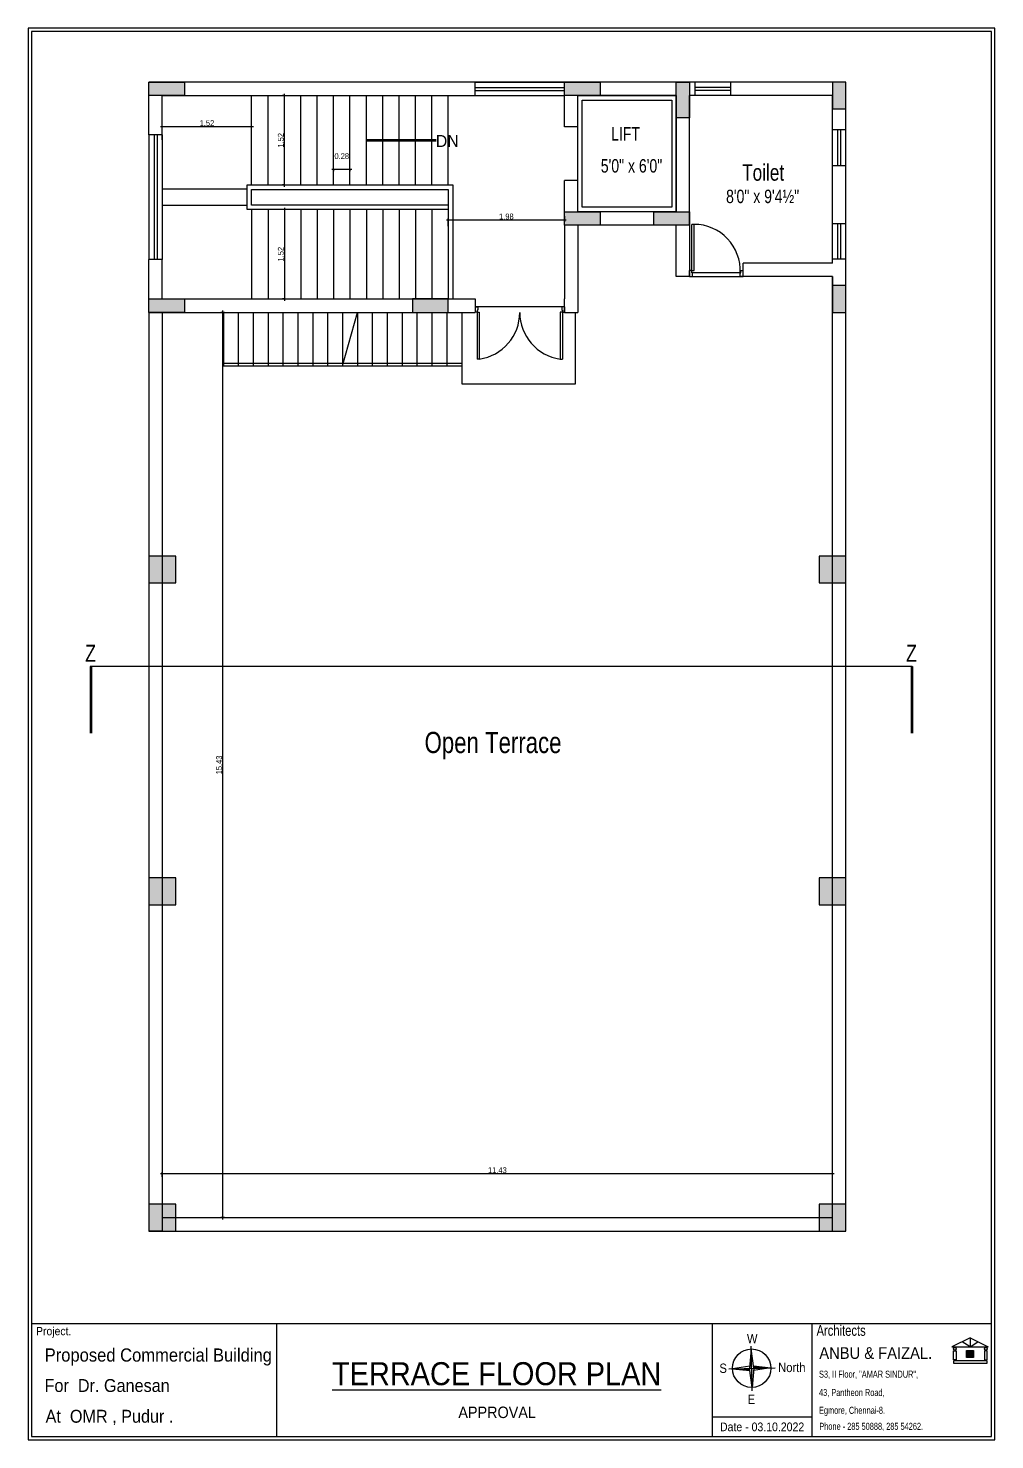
# Model space of a CAD drawing. Header units: metres. Extents: x 13627 to 13863, y 9458 to 9526.
# Drawn here: x 13683.75 to 13700.23, y 9470.88 to 9494.94 of the extents above; entities that cross this region are included whole.
import ezdxf

# ---------------------------------------------------------------- set-up
doc = ezdxf.new("R2010")
doc.units = ezdxf.units.M
doc.header["$LTSCALE"] = 150
doc.header["$PDMODE"] = 35
doc.linetypes.add('DASHDOT2', pattern=[0.5, 0.25, -0.125, 0, -0.125])
doc.linetypes.add('HIDDEN', pattern=[0.375, 0.25, -0.125])
doc.layers.get('0').update_dxf_attribs({"linetype": 'CONTINUOUS'})
doc.layers.get('DEFPOINTS').update_dxf_attribs({"color": 1, "linetype": 'CONTINUOUS'})
for name, color, linetype in [('#path', 8, 'CONTINUOUS'), ('Coloumn', 6, 'CONTINUOUS'), ('DIM', 7, 'CONTINUOUS'), ('DOOR', 1, 'CONTINUOUS'), ('STAIR', 1, 'CONTINUOUS'), ('TEXT', 7, 'CONTINUOUS'), ('title', 10, 'CONTINUOUS'), ('Title box', 7, 'CONTINUOUS'), ('WALL', 7, 'CONTINUOUS'), ('WIN', 11, 'CONTINUOUS')]:
    doc.layers.add(name, color=color, linetype=linetype)
doc.layers.add('AR_WALL', color=7, linetype='CONTINUOUS', lineweight=40)
doc.styles.add('23', font='sanss___.ttf', dxfattribs={"width": 0.95})
doc.styles.add('Arial', font='arial.ttf', dxfattribs={"width": 0.8})
doc.styles.add('ROMANC', font='sanss___.ttf', dxfattribs={"width": 0.95})
doc.styles.add('ROMANS', font='sanss___.ttf', dxfattribs={"width": 0.95})
doc.styles.add('ROMANT', font='sanss___.ttf', dxfattribs={"width": 0.95})
doc.styles.add('ROMANTICITALIC', font='romi____.pfb')
doc.styles.add('SAN', font='sanss___.ttf', dxfattribs={"width": 0.75})
doc.styles.add('style3', font='arial.ttf', dxfattribs={"width": 0.9})
doc.dimstyles.new('Copy of vi', dxfattribs={"dimscale": 0, "dimtxt": 12, "dimasz": 1, "dimexe": 0.1875, "dimexo": 0.0625, "dimgap": 1, "dimtad": 1, "dimdec": 1, "dimrnd": 0.5, "dimzin": 3, "dimdsep": 46, "dimlunit": 4, "dimtxsty": 'ROMANS', "dimblk1": 'ARR', "dimblk2": 'ARR', "dimsah": 1, "dimcen": 0.0625, "dimdle": 5.5, "dimse1": 1, "dimse2": 1, "dimclrd": 11, "dimclre": 9, "dimclrt": 2, "dimadec": 0, "dimazin": 0, "dimtfac": 0.6, "dimtdec": 1, "dimtmove": 2, "dimatfit": 3, "dimldrblk": 'A', "dimfxl": 0, "dimtolj": 1, "dimtzin": 2, "dimarcsym": 0})
doc.dimstyles.get("Standard").update_dxf_attribs({"dimtxt": 0.1, "dimasz": 0.1, "dimexe": 0.03, "dimexo": 0.01, "dimgap": 0.01, "dimtad": 1, "dimzin": 3, "dimdsep": 46, "dimtxsty": 'Arial', "dimblk": 'ARCHTICK', "dimcen": 0.0625, "dimdle": 0.03, "dimclrd": 256, "dimclre": 9, "dimclrt": 256, "dimadec": 0, "dimazin": 0, "dimtfac": 0.6, "dimtofl": 0, "dimtmove": 1, "dimatfit": 3, "dimldrblk": 'OPEN90', "dimfxl": 0, "dimtolj": 1, "dimtzin": 0, "dimlwd": -1, "dimlwe": -1, "dimarcsym": 0})

# ---------------------------------------------------------------- blocks, each defined once
blk = doc.blocks.new('A')
at = {"layer": 'DIM', "color": 9, "linetype": 'ByBlock'}
for p, q in [((-0.13, 0), (0.13, 0)), ((-0.08, -0.08), (0.08, 0.08)), ((0, 0.13), (0, -0.13))]:
    blk.add_line(p, q, dxfattribs=at)
blk = doc.blocks.new('ARROW')
at = {"layer": 'WALL'}
blk.add_blockref('A', (0, 0), dxfattribs=at)
blk = doc.blocks.new('ARR')
at = {"layer": 'DIM'}
blk.add_blockref('ARROW', (0, 0), dxfattribs=at)
blk = doc.blocks.new('_ArchTick')
at = {"color": 0, "linetype": 'ByBlock', "const_width": 0.00381}
blk.add_lwpolyline([(-0.0127, -0.0127), (0.0127, 0.0127)], dxfattribs=at)
blk = doc.blocks.new('*D56')
at = {"layer": 'DEFPOINTS', "color": 0}
for p in [(13686.031, 9493.264), (13686.031, 9493.033), (13687.555, 9493.033)]:
    blk.add_point(p, dxfattribs=at)
at = {"layer": 'DIM'}
blk.add_line((13687.585, 9493.264), (13686.001, 9493.264), dxfattribs=at)
at = {"layer": 'DIM', "color": 9}
for p, q in [((13686.031, 9493.043), (13686.031, 9493.294)), ((13687.555, 9493.043), (13687.555, 9493.294))]:
    blk.add_line(p, q, dxfattribs=at)
at = {"layer": 'DIM', "rotation": 180}
blk.add_blockref('_ArchTick', (13686.031, 9493.264), dxfattribs=at)
at = {"layer": 'DIM'}
blk.add_blockref('_ArchTick', (13687.555, 9493.264), dxfattribs=at)
at = {"layer": 'DIM', "insert": (13686.793, 9493.325), "char_height": 0.1, "attachment_point": 5, "style": 'Arial'}
blk.add_mtext('\\A1;1.52', dxfattribs=at)
blk = doc.blocks.new('_Open90')
at = {"layer": 'AR_WALL', "color": 0, "lineweight": -2}
for p, q in [((0, 0), (-0.0254, 0)), ((-0.0127, 0.0127), (0, 0)), ((0, 0), (-0.0127, -0.0127))]:
    blk.add_line(p, q, dxfattribs=at)
blk = doc.blocks.new('*D57')
at = {"layer": 'DEFPOINTS', "color": 0}
for p in [(13688.114, 9493.795), (13688.114, 9493.795), (13688.114, 9492.271)]:
    blk.add_point(p, dxfattribs=at)
at = {"layer": 'DIM'}
blk.add_line((13688.114, 9492.241), (13688.114, 9493.825), dxfattribs=at)
at = {"layer": 'DIM', "color": 9}
for p, q in [((13688.104, 9493.795), (13688.084, 9493.795)), ((13688.104, 9492.271), (13688.084, 9492.271))]:
    blk.add_line(p, q, dxfattribs=at)
at = {"layer": 'DIM'}
for p, rotation in [((13688.114, 9493.795), 90), ((13688.114, 9492.271), 270)]:
    blk.add_blockref('_ArchTick', p, dxfattribs=dict(at, rotation=rotation))
at = {"layer": 'DIM', "insert": (13688.053, 9493.033), "char_height": 0.1, "attachment_point": 5, "rotation": 90, "style": 'Arial'}
blk.add_mtext('\\A1;1.52', dxfattribs=at)
blk = doc.blocks.new('A$C1378589D')
at = {"layer": 'DOOR', "color": 40}
for p, q in [((0.035, 0.094), (0.035, 0.892)), ((0.071, 0.892), (0.035, 0.892)), ((0.071, 0.094), (0.071, 0.892)), ((1.453, 0.094), (1.453, 0.892)), ((1.453, 0.892), (1.489, 0.892)), ((1.489, 0.094), (1.489, 0.892)), ((0.035, 0.094), (0.071, 0.094)), ((1.489, 0.094), (1.453, 0.094))]:
    blk.add_line(p, q, dxfattribs=at)
at = {"layer": 'DOOR', "color": 230}
for p, q in [((0.035, 0.094), (0, 0.094)), ((0, 0), (0, 0.094)), ((0, 0), (0.047, 0)), ((0.035, 0.059), (0.035, 0.094)), ((0.047, 0.059), (0.035, 0.059)), ((0.047, 0), (0.047, 0.059)), ((1.477, 0.059), (1.489, 0.059)), ((1.477, 0), (1.477, 0.059)), ((1.524, 0), (1.477, 0)), ((1.489, 0.094), (1.524, 0.094)), ((1.489, 0.059), (1.489, 0.094)), ((1.524, 0), (1.524, 0.094))]:
    blk.add_line(p, q, dxfattribs=at)
at = {"layer": 'DOOR', "color": 145}
for centre, start, end in [((-0.04, 0.097), 359.8144, 82.0332), ((1.564, 0.097), 97.9668, 180.1856)]:
    blk.add_arc(centre, 0.802, start, end, dxfattribs=at)
blk = doc.blocks.new('*D58')
at = {"layer": 'DEFPOINTS', "color": 0}
for p in [(13688.114, 9491.852), (13688.114, 9490.329), (13688.114, 9490.329)]:
    blk.add_point(p, dxfattribs=at)
at = {"layer": 'DIM', "color": 9}
for p, q in [((13688.104, 9491.852), (13688.084, 9491.852)), ((13688.104, 9490.329), (13688.084, 9490.329))]:
    blk.add_line(p, q, dxfattribs=at)
at = {"layer": 'DIM'}
blk.add_line((13688.114, 9491.882), (13688.114, 9490.299), dxfattribs=at)
for p, rotation in [((13688.114, 9491.852), 90), ((13688.114, 9490.329), 270)]:
    blk.add_blockref('_ArchTick', p, dxfattribs=dict(at, rotation=rotation))
at = {"layer": 'DIM', "insert": (13688.053, 9491.091), "char_height": 0.1, "attachment_point": 5, "rotation": 90, "style": 'Arial'}
blk.add_mtext('\\A1;1.52', dxfattribs=at)
blk = doc.blocks.new('*D59')
at = {"layer": 'DEFPOINTS', "color": 0}
for p in [(13686.031, 9475.417), (13686.031, 9475.355), (13697.461, 9475.355)]:
    blk.add_point(p, dxfattribs=at)
at = {"layer": 'DIM'}
blk.add_line((13697.491, 9475.417), (13686.001, 9475.417), dxfattribs=at)
at = {"layer": 'DIM', "color": 9}
for p, q in [((13686.031, 9475.365), (13686.031, 9475.447)), ((13697.461, 9475.365), (13697.461, 9475.447))]:
    blk.add_line(p, q, dxfattribs=at)
at = {"layer": 'DIM', "rotation": 180}
blk.add_blockref('_ArchTick', (13686.031, 9475.417), dxfattribs=at)
at = {"layer": 'DIM'}
blk.add_blockref('_ArchTick', (13697.461, 9475.417), dxfattribs=at)
at = {"layer": 'DIM', "insert": (13691.746, 9475.478), "char_height": 0.1, "attachment_point": 5, "style": 'Arial'}
blk.add_mtext('\\A1;11.43', dxfattribs=at)
blk = doc.blocks.new('*D60')
at = {"layer": 'DEFPOINTS', "color": 0}
for p in [(13687.062, 9490.1), (13687.104, 9490.1), (13687.104, 9474.669)]:
    blk.add_point(p, dxfattribs=at)
at = {"layer": 'DIM', "color": 9}
for p, q in [((13687.094, 9490.1), (13687.032, 9490.1)), ((13687.094, 9474.669), (13687.032, 9474.669))]:
    blk.add_line(p, q, dxfattribs=at)
at = {"layer": 'DIM'}
blk.add_line((13687.062, 9474.639), (13687.062, 9490.13), dxfattribs=at)
for p, rotation in [((13687.062, 9490.1), 90), ((13687.062, 9474.669), 270)]:
    blk.add_blockref('_ArchTick', p, dxfattribs=dict(at, rotation=rotation))
at = {"layer": 'DIM', "insert": (13687.001, 9482.385), "char_height": 0.1, "attachment_point": 5, "rotation": 90, "style": 'Arial'}
blk.add_mtext('\\A1;15.43', dxfattribs=at)
blk = doc.blocks.new('*D61')
at = {"layer": 'DEFPOINTS', "color": 0}
for p in [(13690.908, 9491.672), (13692.889, 9491.752), (13690.908, 9491.559)]:
    blk.add_point(p, dxfattribs=at)
at = {"layer": 'DIM'}
blk.add_line((13692.919, 9491.672), (13690.878, 9491.672), dxfattribs=at)
at = {"layer": 'DIM', "color": 9}
for p, q in [((13690.908, 9491.569), (13690.908, 9491.702)), ((13692.889, 9491.742), (13692.889, 9491.642))]:
    blk.add_line(p, q, dxfattribs=at)
at = {"layer": 'DIM', "rotation": 180}
blk.add_blockref('_ArchTick', (13690.908, 9491.672), dxfattribs=at)
at = {"layer": 'DIM'}
blk.add_blockref('_ArchTick', (13692.889, 9491.672), dxfattribs=at)
at = {"layer": 'DIM', "insert": (13691.899, 9491.733), "char_height": 0.1, "attachment_point": 5, "style": 'Arial'}
blk.add_mtext('\\A1;1.98', dxfattribs=at)
blk = doc.blocks.new('*D55')
at = {"layer": 'DEFPOINTS', "color": 0}
for p in [(13688.952, 9492.548), (13688.952, 9492.536), (13689.232, 9492.548)]:
    blk.add_point(p, dxfattribs=at)
at = {"layer": 'DIM'}
blk.add_line((13689.262, 9492.536), (13688.922, 9492.536), dxfattribs=at)
at = {"layer": 'DIM', "color": 9}
for p, q in [((13688.952, 9492.538), (13688.952, 9492.506)), ((13689.232, 9492.538), (13689.232, 9492.506))]:
    blk.add_line(p, q, dxfattribs=at)
at = {"layer": 'DIM', "rotation": 180}
blk.add_blockref('_ArchTick', (13688.952, 9492.536), dxfattribs=at)
at = {"layer": 'DIM'}
blk.add_blockref('_ArchTick', (13689.232, 9492.536), dxfattribs=at)
at = {"layer": 'DIM', "insert": (13689.092, 9492.762), "char_height": 0.1, "attachment_point": 5, "style": 'Arial'}
blk.add_mtext('\\A1;0.28', dxfattribs=at)
blk = doc.blocks.new('D1')
at = {"color": 40}
for p, q in [((0.038, 0.102), (0.038, 0.89)), ((0.076, 0.89), (0.038, 0.89)), ((0.076, 0.102), (0.076, 0.89)), ((0.038, 0.102), (0.076, 0.102))]:
    blk.add_line(p, q, dxfattribs=at)
at = {"color": 230}
for p, q in [((0, 0), (0, 0.102)), ((0.038, 0.102), (0, 0.102)), ((0, 0), (0.051, 0)), ((0.038, 0.064), (0.038, 0.102)), ((0.051, 0.064), (0.038, 0.064)), ((0.051, 0), (0.051, 0.064)), ((0.864, 0.064), (0.876, 0.064)), ((0.864, 0), (0.864, 0.064)), ((0.914, 0), (0.864, 0)), ((0.876, 0.064), (0.876, 0.102)), ((0.876, 0.102), (0.914, 0.102)), ((0.914, 0), (0.914, 0.102))]:
    blk.add_line(p, q, dxfattribs=at)
at = {"color": 145}
blk.add_arc((0.076, 0.102), 0.788, 357.2298, 90, dxfattribs=at)

msp = doc.modelspace()

# ---------------------------------------------------------------- hatches: boundary and pattern name
at = {"layer": 'Coloumn'}
for points in [[(13686.4124, 9494.024), (13686.4124, 9493.7954), (13685.8028, 9493.7954), (13685.8028, 9494.024)], [(13693.499, 9494.024), (13693.499, 9493.7954), (13692.8894, 9493.7954), (13692.8894, 9494.024)], [(13695.023, 9493.4144), (13694.7944, 9493.4144), (13694.7944, 9494.024), (13695.023, 9494.024)], [(13697.4614, 9493.5668), (13697.69, 9493.5668), (13697.69, 9494.024), (13697.4614, 9494.024)], [(13693.499, 9491.8142), (13693.499, 9491.5856), (13692.8894, 9491.5856), (13692.8894, 9491.8142)], [(13695.023, 9491.8142), (13695.023, 9491.5856), (13694.4134, 9491.5856), (13694.4134, 9491.8142)], [(13697.4614, 9490.1003), (13697.69, 9490.1003), (13697.69, 9490.5575), (13697.4614, 9490.5575)], [(13686.4124, 9490.3289), (13686.4124, 9490.1003), (13685.8028, 9490.1003), (13685.8028, 9490.3289)], [(13690.9082, 9490.1003), (13690.9082, 9490.3289), (13690.2986, 9490.3289), (13690.2986, 9490.1003)], [(13685.8028, 9485.4896), (13686.26, 9485.4896), (13686.26, 9485.9468), (13685.8028, 9485.9468)], [(13697.2328, 9485.4896), (13697.69, 9485.4896), (13697.69, 9485.9468), (13697.2328, 9485.9468)], [(13685.8028, 9480.0032), (13686.26, 9480.0032), (13686.26, 9480.4604), (13685.8028, 9480.4604)], [(13697.2328, 9480.0032), (13697.69, 9480.0032), (13697.69, 9480.4604), (13697.2328, 9480.4604)], [(13685.8028, 9474.4406), (13686.26, 9474.4406), (13686.26, 9474.8978), (13685.8028, 9474.8978)], [(13697.2328, 9474.4406), (13697.69, 9474.4406), (13697.69, 9474.8978), (13697.2328, 9474.8978)]]:
    msp.add_hatch(color=256, dxfattribs=at).paths.add_polyline_path(points)

# ---------------------------------------------------------------- linework, layer by layer
at = {"layer": '#path', "ltscale": 0.5}
msp.add_lwpolyline([(13700.2279, 9470.8829), (13700.2279, 9494.9429), (13683.7453, 9494.9429), (13683.7453, 9470.8829)], close=True, dxfattribs=at)
at = {"layer": 'Coloumn'}
for p, q in [((13686.0314, 9474.4406), (13685.8028, 9474.4406)), ((13697.4614, 9474.4406), (13697.69, 9474.4406))]:
    msp.add_line(p, q, dxfattribs=at)
at = {"layer": 'Coloumn', "color": 6}
for points in [[(13686.4124, 9494.024), (13686.4124, 9493.7954), (13685.8028, 9493.7954), (13685.8028, 9494.024)], [(13693.499, 9494.024), (13693.499, 9493.7954), (13692.8894, 9493.7954), (13692.8894, 9494.024)], [(13695.023, 9493.4144), (13694.7944, 9493.4144), (13694.7944, 9494.024), (13695.023, 9494.024)], [(13697.4614, 9493.5668), (13697.69, 9493.5668), (13697.69, 9494.024), (13697.4614, 9494.024)], [(13693.499, 9491.8142), (13693.499, 9491.5856), (13692.8894, 9491.5856), (13692.8894, 9491.8142)], [(13695.023, 9491.8142), (13695.023, 9491.5856), (13694.4134, 9491.5856), (13694.4134, 9491.8142)], [(13697.4614, 9490.1003), (13697.69, 9490.1003), (13697.69, 9490.5575), (13697.4614, 9490.5575)], [(13686.4124, 9490.3289), (13686.4124, 9490.1003), (13685.8028, 9490.1003), (13685.8028, 9490.3289)], [(13690.9082, 9490.1003), (13690.9082, 9490.3289), (13690.2986, 9490.3289), (13690.2986, 9490.1003)], [(13685.8028, 9485.4896), (13686.26, 9485.4896), (13686.26, 9485.9468), (13685.8028, 9485.9468)], [(13697.2328, 9485.4896), (13697.69, 9485.4896), (13697.69, 9485.9468), (13697.2328, 9485.9468)], [(13685.8028, 9480.0032), (13686.26, 9480.0032), (13686.26, 9480.4604), (13685.8028, 9480.4604)], [(13697.2328, 9480.0032), (13697.69, 9480.0032), (13697.69, 9480.4604), (13697.2328, 9480.4604)], [(13685.8028, 9474.4406), (13686.26, 9474.4406), (13686.26, 9474.8978), (13685.8028, 9474.8978)], [(13697.2328, 9474.4406), (13697.69, 9474.4406), (13697.69, 9474.8978), (13697.2328, 9474.8978)]]:
    msp.add_lwpolyline(points, close=True, dxfattribs=at)
at = {"layer": 'STAIR', "linetype": 'HIDDEN', "ltscale": 15}
msp.add_line((13692.8894, 9490.1946), (13691.3654, 9490.1947), dxfattribs=at)
at = {"layer": 'TEXT', "color": 12}
for p, q in [((13683.7988, 9472.8622), (13700.1743, 9472.8622)), ((13687.978, 9472.8622), (13687.978, 9470.9365)), ((13695.4114, 9470.9365), (13695.4114, 9472.8611)), ((13697.1081, 9472.8611), (13697.1081, 9470.9365)), ((13699.806, 9472.6207), (13699.4957, 9472.465)), ((13699.4957, 9472.465), (13700.1163, 9472.465)), ((13699.806, 9472.465), (13699.674, 9472.5545)), ((13699.806, 9472.6207), (13700.1163, 9472.465)), ((13699.806, 9472.6207), (13699.806, 9472.465)), ((13699.806, 9472.465), (13699.9379, 9472.5545)), ((13699.8008, 9472.3517), (13699.7557, 9472.3517)), ((13699.8008, 9472.3413), (13699.7557, 9472.3413)), ((13699.8008, 9472.3968), (13699.8008, 9472.3517)), ((13699.8008, 9472.2962), (13699.8008, 9472.3413)), ((13699.8108, 9472.3968), (13699.8108, 9472.3517)), ((13699.8108, 9472.3517), (13699.8559, 9472.3517)), ((13699.8108, 9472.3413), (13699.8559, 9472.3413)), ((13699.8108, 9472.2962), (13699.8108, 9472.3413)), ((13695.4114, 9471.275), (13697.1081, 9471.275))]:
    msp.add_line(p, q, dxfattribs=at)
for points in [[(13699.5247, 9472.2442), (13699.5247, 9472.3999), (13699.568, 9472.3999), (13699.568, 9472.2442)], [(13699.5255, 9472.1877), (13700.0963, 9472.1877), (13700.0963, 9472.2309), (13699.5255, 9472.2309)], [(13699.7456, 9472.2858), (13699.7456, 9472.4064), (13699.8663, 9472.4064), (13699.8663, 9472.2858)], [(13700.0971, 9472.2442), (13700.0971, 9472.3999), (13700.0539, 9472.3999), (13700.0539, 9472.2442)]]:
    msp.add_lwpolyline(points, close=True, dxfattribs=at)
for points in [[(13699.7557, 9472.3517), (13699.7557, 9472.3968), (13699.8008, 9472.3968)], [(13699.7557, 9472.3413), (13699.7557, 9472.2962), (13699.8008, 9472.2962)], [(13699.8559, 9472.3517), (13699.8559, 9472.3968), (13699.8108, 9472.3968)], [(13699.8559, 9472.3413), (13699.8559, 9472.2962), (13699.8108, 9472.2962)]]:
    msp.add_lwpolyline(points, dxfattribs=at)
for centre in [(13699.5463, 9472.4323), (13700.0755, 9472.4323)]:
    msp.add_circle(centre, 0.0216, dxfattribs=at)
for points in [[(13699.7557, 9472.3968), (13699.8008, 9472.3968), (13699.7557, 9472.3517), (13699.8008, 9472.3517)], [(13699.7557, 9472.3413), (13699.8008, 9472.3413), (13699.7557, 9472.2962), (13699.8008, 9472.2962)], [(13699.8108, 9472.3968), (13699.8559, 9472.3968), (13699.8108, 9472.3517), (13699.8559, 9472.3517)], [(13699.8108, 9472.3413), (13699.8559, 9472.3413), (13699.8108, 9472.2962), (13699.8559, 9472.2962)]]:
    msp.add_solid(points, dxfattribs=at)
at = {"layer": 'Title box', "linetype": 'Continuous'}
for p, q in [((13697.4614, 9493.7954), (13695.7279, 9493.7954)), ((13697.4614, 9493.2143), (13697.4614, 9493.7954)), ((13697.4614, 9491.957), (13697.4614, 9492.6047)), ((13697.69, 9491.616), (13697.69, 9492.6047)), ((13697.69, 9491.957), (13697.69, 9492.6047)), ((13697.4614, 9491.616), (13697.4614, 9492.1856)), ((13697.4614, 9490.9385), (13695.9374, 9490.9385)), ((13697.4614, 9490.9385), (13697.4614, 9491.0128)), ((13697.69, 9490.1003), (13697.69, 9491.0128)), ((13697.4614, 9490.7099), (13695.9374, 9490.7099))]:
    msp.add_line(p, q, dxfattribs=at)
at = {"layer": 'WALL'}
for p, q in [((13685.8028, 9493.1258), (13685.8028, 9494.024)), ((13691.3654, 9494.024), (13685.8028, 9494.024)), ((13695.1183, 9494.024), (13688.8347, 9494.024)), ((13691.3654, 9493.7954), (13691.3654, 9494.024)), ((13692.8894, 9493.262), (13692.8894, 9494.024)), ((13697.69, 9494.024), (13695.7279, 9494.024)), ((13697.69, 9493.2143), (13697.69, 9494.024)), ((13686.0314, 9493.1258), (13686.0314, 9493.7954)), ((13686.0314, 9493.7954), (13691.3654, 9493.7954)), ((13693.118, 9493.262), (13693.118, 9493.7954)), ((13694.7944, 9491.8142), (13694.7944, 9493.7954)), ((13695.1183, 9493.7954), (13695.023, 9493.7954)), ((13695.023, 9491.5856), (13695.023, 9493.7954)), ((13697.4614, 9493.7954), (13696.6994, 9493.7954)), ((13686.0314, 9493.1258), (13685.8028, 9493.1258)), ((13693.118, 9493.262), (13692.8894, 9493.262)), ((13692.8894, 9491.5856), (13692.8894, 9492.3476)), ((13693.118, 9492.3476), (13692.8894, 9492.3476)), ((13693.118, 9491.8142), (13693.118, 9492.3476)), ((13692.8894, 9491.5856), (13692.8894, 9490.3289)), ((13694.7944, 9491.5856), (13693.118, 9491.5856)), ((13693.118, 9491.5856), (13693.118, 9490.1003)), ((13694.7944, 9490.7099), (13694.7944, 9491.5856)), ((13695.023, 9491.5856), (13695.023, 9490.7099)), ((13686.0314, 9490.9985), (13685.8028, 9490.9985)), ((13685.8028, 9490.1003), (13685.8028, 9490.9985)), ((13686.0314, 9490.3289), (13686.0314, 9490.9985)), ((13695.9374, 9490.7099), (13695.9374, 9490.9385)), ((13697.4614, 9490.9385), (13697.4614, 9491.0128)), ((13695.023, 9490.7099), (13694.7944, 9490.7099)), ((13697.4614, 9490.7099), (13697.4614, 9490.1003)), ((13686.0314, 9490.3289), (13691.3654, 9490.3289)), ((13691.3654, 9490.3289), (13691.3654, 9490.1003)), ((13692.8894, 9490.1003), (13692.8894, 9490.3289)), ((13685.8028, 9490.1003), (13691.3654, 9490.1003)), ((13692.8894, 9490.1003), (13693.118, 9490.1003)), ((13686.0314, 9474.4406), (13685.8028, 9474.4406)), ((13697.4614, 9474.4406), (13697.69, 9474.4406))]:
    msp.add_line(p, q, dxfattribs=at)
at = {"layer": 'WALL', "color": 1, "ltscale": 0.25}
for p, q in [((13691.3654, 9494.024), (13692.8894, 9494.024)), ((13691.3654, 9493.9351), (13692.8894, 9493.9351)), ((13691.3654, 9493.8843), (13692.8894, 9493.8843)), ((13687.5554, 9492.2714), (13687.5554, 9493.7954)), ((13687.8348, 9492.2714), (13687.8348, 9493.7954)), ((13688.1142, 9492.2714), (13688.1142, 9493.7954)), ((13688.3936, 9492.2714), (13688.3936, 9493.7954)), ((13688.673, 9492.2714), (13688.673, 9493.7954)), ((13688.9524, 9492.2714), (13688.9524, 9493.7954)), ((13689.2318, 9492.2714), (13689.2318, 9493.7954)), ((13689.5112, 9492.2714), (13689.5112, 9493.7954)), ((13689.7906, 9492.2714), (13689.7906, 9493.7954)), ((13690.07, 9492.2714), (13690.07, 9493.7954)), ((13690.3494, 9492.2714), (13690.3494, 9493.7954)), ((13690.6288, 9492.2714), (13690.6288, 9493.7954)), ((13690.9082, 9492.2714), (13690.9082, 9493.7954)), ((13691.3654, 9493.7954), (13692.8894, 9493.7954)), ((13685.8028, 9493.1258), (13685.8028, 9490.9985)), ((13685.8917, 9493.1258), (13685.8917, 9490.9985)), ((13685.9425, 9493.1258), (13685.9425, 9490.9985)), ((13686.0314, 9493.1258), (13686.0314, 9490.9985)), ((13686.0314, 9492.2079), (13687.4792, 9492.2079)), ((13687.4792, 9491.8523), (13687.4792, 9492.2714)), ((13687.4792, 9492.2714), (13690.9844, 9492.2714)), ((13690.9844, 9492.2714), (13690.9844, 9490.3289)), ((13686.0314, 9491.9285), (13687.4792, 9491.9285)), ((13690.9082, 9491.9285), (13690.9082, 9490.3289)), ((13690.9082, 9491.8523), (13687.4792, 9491.8523)), ((13687.5554, 9491.8523), (13687.5554, 9490.3289)), ((13687.8348, 9491.8523), (13687.8348, 9490.3289)), ((13688.1142, 9491.8523), (13688.1142, 9490.3289)), ((13688.3936, 9491.8523), (13688.3936, 9490.3289)), ((13688.673, 9491.8523), (13688.673, 9490.3289)), ((13688.9524, 9491.8523), (13688.9524, 9490.3289)), ((13689.2318, 9491.8523), (13689.2318, 9490.3289)), ((13689.5112, 9491.8523), (13689.5112, 9490.3289)), ((13689.7906, 9491.8523), (13689.7906, 9490.3289)), ((13690.07, 9491.8523), (13690.07, 9490.3289)), ((13690.3494, 9491.8523), (13690.3494, 9490.3289)), ((13690.6288, 9491.8523), (13690.6288, 9490.3289)), ((13697.69, 9474.4406), (13697.69, 9491.0128)), ((13697.4614, 9474.4406), (13697.4614, 9490.7099)), ((13685.8028, 9490.1003), (13685.8028, 9474.4406)), ((13686.0314, 9490.1003), (13686.0314, 9474.4406)), ((13687.0728, 9490.1003), (13687.0728, 9489.1859)), ((13687.3268, 9490.1003), (13687.3268, 9489.1859)), ((13687.5808, 9490.1003), (13687.5808, 9489.1859)), ((13687.8348, 9490.1003), (13687.8348, 9489.1859)), ((13688.0888, 9490.1003), (13688.0888, 9489.1859)), ((13688.3428, 9490.1003), (13688.3428, 9489.1859)), ((13688.5968, 9490.1003), (13688.5968, 9489.1859)), ((13688.8508, 9490.1003), (13688.8508, 9489.1859)), ((13689.1048, 9490.1003), (13689.1048, 9489.1859)), ((13689.1048, 9489.1859), (13689.3588, 9490.1003)), ((13687.0728, 9489.2367), (13689.1048, 9489.2367)), ((13687.0728, 9489.1859), (13689.1048, 9489.1859)), ((13686.0314, 9474.6692), (13697.4614, 9474.6692)), ((13686.0314, 9474.4406), (13697.4614, 9474.4406))]:
    msp.add_line(p, q, dxfattribs=at)
at = {"layer": 'WALL', "ltscale": 5}
for p, q in [((13695.1183, 9493.7954), (13695.1183, 9494.024)), ((13695.7279, 9493.7954), (13695.7279, 9494.024)), ((13697.4614, 9493.2143), (13697.69, 9493.2143)), ((13697.4614, 9492.6047), (13697.69, 9492.6047)), ((13697.4614, 9491.616), (13697.69, 9491.616)), ((13697.4614, 9491.0128), (13697.69, 9491.0128))]:
    msp.add_line(p, q, dxfattribs=at)
at = {"layer": 'WALL', "color": 1, "linetype": 'HIDDEN', "ltscale": 0.25}
for p, q in [((13689.3588, 9490.1003), (13689.3588, 9489.1859)), ((13689.6128, 9490.1003), (13689.6128, 9489.1859)), ((13689.8668, 9490.1003), (13689.8668, 9489.1859)), ((13690.1208, 9490.1003), (13690.1208, 9489.1859)), ((13690.3748, 9490.1003), (13690.3748, 9489.1859)), ((13690.6288, 9490.1003), (13690.6288, 9489.1859)), ((13690.8828, 9490.1003), (13690.8828, 9489.1859)), ((13689.1048, 9489.2367), (13691.1368, 9489.2367)), ((13689.1048, 9489.1859), (13691.1368, 9489.1859))]:
    msp.add_line(p, q, dxfattribs=at)
at = {"layer": 'WALL', "color": 7}
for p, q in [((13696.0741, 9472.4304), (13696.0447, 9472.1014)), ((13696.0913, 9471.7177), (13696.0729, 9472.4798)), ((13696.1193, 9472.1032), (13696.0741, 9472.4304)), ((13695.695, 9472.0929), (13696.4812, 9472.1119)), ((13696.0481, 9472.1393), (13695.7539, 9472.0943)), ((13695.7539, 9472.0943), (13696.0499, 9472.0636)), ((13696.09, 9471.7742), (13696.0447, 9472.1014)), ((13696.1193, 9472.1032), (13696.09, 9471.7742)), ((13696.1141, 9472.1409), (13696.4102, 9472.1102)), ((13696.4102, 9472.1102), (13696.116, 9472.0652))]:
    msp.add_line(p, q, dxfattribs=at)
msp.add_lwpolyline([(13700.1743, 9470.9365), (13700.1743, 9494.8894), (13683.7988, 9494.8894), (13683.7988, 9470.9365)], close=True, dxfattribs=at)
at = {"layer": 'WALL'}
for points in [[(13694.7944, 9493.7954), (13693.118, 9493.7954)], [(13694.7944, 9491.8142), (13693.118, 9491.8142)]]:
    msp.add_lwpolyline(points, dxfattribs=at)
at = {"layer": 'WALL', "color": 1, "ltscale": 0.25}
for points in [[(13694.7944, 9493.7954), (13694.7944, 9491.8142), (13693.118, 9491.8142), (13693.118, 9493.7954)], [(13694.7182, 9493.7192), (13694.7182, 9491.8904), (13693.1942, 9491.8904), (13693.1942, 9493.7192)]]:
    msp.add_lwpolyline(points, close=True, dxfattribs=at)
for points in [[(13687.5554, 9491.9285), (13687.5554, 9492.1952), (13690.9082, 9492.1952), (13690.9082, 9491.9285), (13687.5554, 9491.9285)], [(13691.1368, 9490.1003), (13691.1368, 9488.8811), (13693.0799, 9488.8811), (13693.0799, 9490.1003)]]:
    msp.add_lwpolyline(points, dxfattribs=at)
at = {"layer": 'WALL', "color": 6, "linetype": 'DASHDOT2'}
msp.add_lwpolyline([(13698.8131, 9484.0612), (13684.8129, 9484.0612)], dxfattribs=at)
at = {"layer": 'WALL', "color": 7}
msp.add_circle((13696.082, 9472.1023), 0.3282, dxfattribs=at)
for points in [[(13696.0741, 9472.4304), (13696.082, 9472.1023), (13696.0447, 9472.1014)], [(13696.0447, 9472.1014), (13696.0499, 9472.0636), (13695.7539, 9472.0943)], [(13696.1193, 9472.1032), (13696.09, 9471.7742), (13696.082, 9472.1023)], [(13696.1141, 9472.1409), (13696.4102, 9472.1102), (13696.1193, 9472.1032)]]:
    msp.add_solid(points, dxfattribs=at)
at = {"layer": 'WIN', "ltscale": 0.5}
for p, q in [((13695.7279, 9494.024), (13695.1183, 9494.024)), ((13695.7279, 9493.7954), (13695.1183, 9493.7954)), ((13697.4614, 9492.6047), (13697.4614, 9493.2143)), ((13697.69, 9492.6047), (13697.69, 9493.2143)), ((13697.4614, 9491.0128), (13697.4614, 9491.616)), ((13697.69, 9491.0128), (13697.69, 9491.616))]:
    msp.add_line(p, q, dxfattribs=at)
at = {"layer": 'WIN', "linetype": 'HIDDEN', "ltscale": 0.1}
for p, q in [((13695.7279, 9493.9351), (13695.1183, 9493.9351)), ((13695.7279, 9493.8843), (13695.1183, 9493.8843)), ((13697.5503, 9492.6047), (13697.5503, 9493.2143)), ((13697.6011, 9492.6047), (13697.6011, 9493.2143)), ((13697.5503, 9491.0128), (13697.5503, 9491.616)), ((13697.6011, 9491.0128), (13697.6011, 9491.616))]:
    msp.add_line(p, q, dxfattribs=at)
at = {"layer": 'WIN', "linetype": 'HIDDEN', "ltscale": 0.25}
msp.add_line((13695.023, 9490.7099), (13695.9374, 9490.7099), dxfattribs=at)
at = {"layer": 'WIN'}
msp.add_line((13695.8866, 9490.7734), (13695.0738, 9490.7734), dxfattribs=at)

# ---------------------------------------------------------------- block references
at = {"layer": 'DOOR'}
msp.add_blockref('D1', (13695.023, 9490.7099), dxfattribs=at)
at = {"layer": 'DOOR', "color": 3, "rotation": 180}
msp.add_blockref('A$C1378589D', (13692.8894, 9490.1946), dxfattribs=at)

# ---------------------------------------------------------------- texts
at = {"layer": 'TEXT'}
for s, height, style, width, p in [('LIFT', 0.2286, 'ROMANS', 0.75, (13693.6848, 9493.0292, 0.0054)), ('5\'0" x 6\'0"', 0.2286, 'ROMANS', 0.75, (13693.5096, 9492.483, 0.0054)), ('Toilet', 0.2794, 'ROMANC', 0.75, (13695.9199, 9492.344, 0.0054)), ('8\'0" x 9\'4½"', 0.2286, 'ROMANS', 0.75, (13695.6456, 9491.9624, 0.0054)), ('Project.', 0.14112, 'style3', 0.9, (13683.8793, 9472.6649))]:
    msp.add_text(s, height=height, dxfattribs=dict(at, style=style, width=width)).set_placement(p)
at = {"layer": 'TEXT', "color": 10, "lineweight": -3, "ltscale": 0.05, "style": 'ROMANT', "width": 0.75}
for p in [(13684.7168, 9484.1447), (13698.7144, 9484.1447)]:
    msp.add_text('Z', height=0.289, dxfattribs=at).set_placement(p)
at = {"layer": 'TEXT', "color": 7, "lineweight": -3, "ltscale": 0.05, "style": 'ROMANT', "width": 0.75}
msp.add_text('Open Terrace', height=0.361272, dxfattribs=at).set_placement((13690.5044, 9482.5879))
at = {"layer": 'TEXT', "color": 7, "style": 'style3', "width": 0.9}
for s, height, p in [('Proposed Commercial Building ', 0.224512, (13684.0261, 9472.2153)), ('%%UTERRACE FLOOR PLAN', 0.392067, (13688.9261, 9471.8135)), ('APPROVAL', 0.19507, (13691.0805, 9471.253)), ('At  OMR , Pudur .', 0.219751, (13684.0414, 9471.1737))]:
    msp.add_text(s, height=height, dxfattribs=at).set_placement(p)
at = {"layer": 'TEXT', "color": 12, "style": 'SAN', "width": 0.9}
msp.add_text('ANBU & FAIZAL.', height=0.199644, dxfattribs=at).set_placement((13697.2358, 9472.2616))
at = {"layer": 'title', "color": 7, "lineweight": -3, "style": '23', "width": 0.95}
msp.add_text('DN', height=0.2032, dxfattribs=at).set_placement((13690.6966, 9492.9187))
at = {"layer": 'WALL', "color": 7}
for s, height, style, width, p in [('W', 0.1587, 'ROMANTICITALIC', 0.9, (13696.0018, 9472.5277)), ('Architects', 0.18222, 'ROMANS', 0.75, (13697.1886, 9472.6548)), ('S', 0.1587, 'ROMANTICITALIC', 0.9, (13695.5324, 9472.0231)), ('North', 0.15867, 'ROMANTICITALIC', 0.9, (13696.534, 9472.0365)), ('S3, II Floor, "AMAR SINDUR",', 0.120059, 'ROMANS', 0.75, (13697.2302, 9471.9406)), ('43, Pantheon Road,', 0.120059, 'ROMANS', 0.75, (13697.2302, 9471.6282)), ('E', 0.1587, 'ROMANTICITALIC', 0.9, (13696.0145, 9471.4923)), ('Egmore, Chennai-8.', 0.120059, 'ROMANS', 0.75, (13697.2302, 9471.3251)), ('Date - 03.10.2022', 0.149048, 'ROMANTICITALIC', 0.9, (13695.5421, 9471.0282)), ('Phone - 285 50888, 285 54262.', 0.120059, 'ROMANS', 0.75, (13697.2359, 9471.052))]:
    msp.add_text(s, height=height, dxfattribs=dict(at, style=style, width=width)).set_placement(p)
at = {"layer": 'WALL', "color": 12, "linetype": 'Continuous', "style": 'style3', "width": 0.9}
msp.add_text('For  Dr. Ganesan', height=0.219751, dxfattribs=at).set_placement((13684.0239, 9471.6978))

# ---------------------------------------------------------------- dimensions: what is measured, and where the dimension line sits
at = {"layer": 'DIM'}
for base, p1, p2, angle, picture, middle in [((13688.1142, 9493.7954), (13688.1142, 9492.2714), (13688.1142, 9493.7954), 270, '*D57', (13688.0532, 9493.0334)), ((13688.1142, 9490.3289), (13688.1142, 9491.8523), (13688.1142, 9490.3289), 90, '*D58', (13688.0532, 9491.0906)), ((13690.9082, 9491.6717), (13692.8894, 9491.7516), (13690.9082, 9491.5595), 180, '*D61', (13691.8988, 9491.7327)), ((13687.0622, 9490.1003), (13687.1045, 9474.6692), (13687.1045, 9490.1003), 90, '*D60', (13687.0011, 9482.3847))]:
    dim = msp.add_linear_dim(base=base, p1=p1, p2=p2, angle=angle, dimstyle='Standard', override={"dimasz": 1}, dxfattribs=at)
    dim.commit()
    dim.dimension.update_dxf_attribs({"geometry": picture, "text_midpoint": middle})
for base, p1, p2, picture, middle in [((13686.0314, 9493.2638), (13687.5554, 9493.0334), (13686.0314, 9493.0334), '*D56', (13686.7934, 9493.3248)), ((13686.0314, 9475.4167), (13697.4614, 9475.3551), (13686.0314, 9475.3551), '*D59', (13691.7464, 9475.4778))]:
    dim = msp.add_linear_dim(base=base, p1=p1, p2=p2, dimstyle='Standard', override={"dimasz": 1}, dxfattribs=at)
    dim.commit()
    dim.dimension.update_dxf_attribs({"geometry": picture, "text_midpoint": middle})
dim = msp.add_linear_dim(base=(13688.9524, 9492.5361), p1=(13689.2318, 9492.5479), p2=(13688.9524, 9492.5479), dimstyle='Standard', override={"dimasz": 1}, dxfattribs=at)
dim.commit()
dim.dimension.update_dxf_attribs({"geometry": '*D55', "text_midpoint": (13689.0921, 9492.7006), "dimtype": 160})

# ---------------------------------------------------------------- leaders
at = {"lineweight": -3, "ltscale": 0.5}
for points in [[(13689.5272, 9493.0326), (13690.7026, 9493.0326)], [(13684.8129, 9484.0612), (13684.8129, 9482.9272)], [(13698.8131, 9484.0612), (13698.8131, 9482.9272)]]:
    msp.add_leader(points, dimstyle='Copy of vi', override={"dimscale": 1, "dimasz": 0.1, "dimtad": 0, "dimclrd": 256, "dimlwd": 65535}, dxfattribs=at)

doc.saveas('drawing.dxf')
